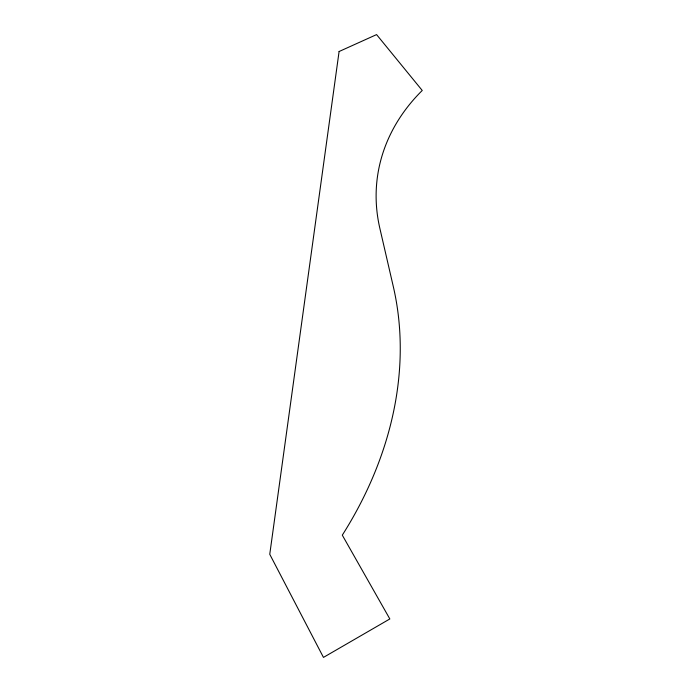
<?xml version="1.0" encoding="UTF-8"?>
<svg xmlns="http://www.w3.org/2000/svg" width="692" height="692" viewBox="0 0 692 692"><rect width="100%" height="100%" fill="white"/><g stroke="black" fill="none" stroke-linecap="round" stroke-linejoin="round"><path stroke-width="1.04" d="M339.089 51.519L269.759 554.292L323.458 657.4L389.838 618.951L342.298 535.15A394.552 312.118 -31.3 0 0 393.341 286.739L379.847 228.308A230.877 178.899 7.1 0 1 422.241 90.47L376.578 34.6L339.089 51.519"/></g></svg>
